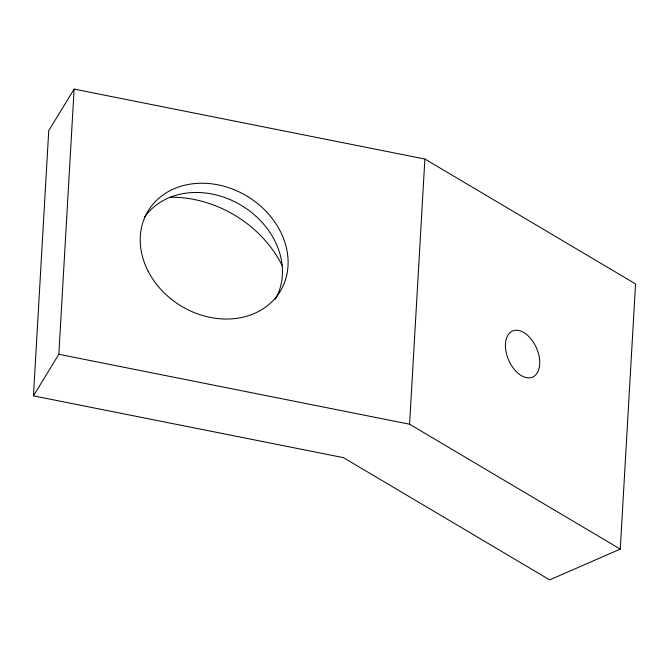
<?xml version="1.0" encoding="UTF-8"?>
<svg xmlns="http://www.w3.org/2000/svg" width="669" height="669" viewBox="0 0 669 669"><rect width="100%" height="100%" fill="white"/><g stroke="black" fill="none" stroke-linecap="round" stroke-linejoin="round"><path stroke-width="1" d="M33.45 395.856L48.737 130.672L74.125 89.111L424.882 159.038L635.55 283.915L620.263 549.09L549.684 579.889L343.481 457.655L33.45 395.856L58.83 354.286L74.125 89.111M620.263 549.09L409.587 424.213L424.882 159.038M58.83 354.286L409.587 424.213M144.596 216.982A77.311 64.048 31.4 0 1 243.023 206.412A77.311 64.048 31.4 0 1 275.285 299.344M170.152 197.213A108.713 90.072 31.4 0 1 282.326 265.844M148.301 271.539A77.311 64.048 31.4 0 0 276.205 297.036A77.311 64.048 31.4 0 0 217.985 184.845A77.311 64.048 31.4 0 0 148.301 271.539M505.455 343.916A25.121 15.178 66.4 0 0 530.049 377.801A25.121 15.178 66.4 0 0 532.206 340.479A25.121 15.178 66.4 0 0 505.455 343.916"/></g></svg>
